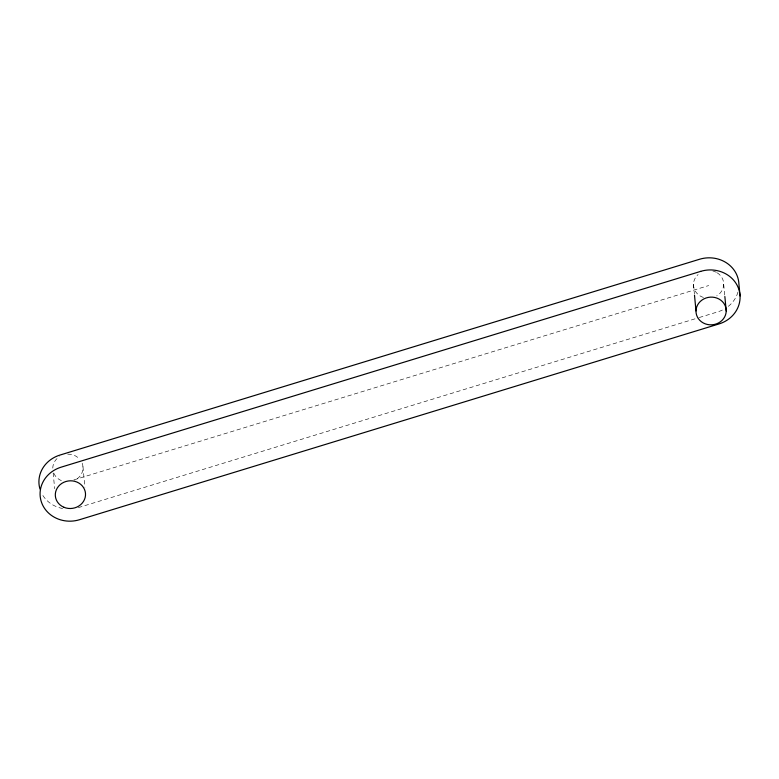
<?xml version="1.0" encoding="UTF-8"?>
<svg xmlns="http://www.w3.org/2000/svg" width="779" height="779" viewBox="0 0 779 779"><rect width="100%" height="100%" fill="white"/><g stroke="black" fill="none" stroke-linecap="round" stroke-linejoin="round"><path stroke-width="0.58" stroke-dasharray="3.9 2.92" d="M73.81 479.922L708.705 285.552M78.299 507.635L698.081 317.89M699.24 317.53L717.849 311.834A30.254 27.703 -5.4 0 0 724.042 309.214M723.701 284.393L724.85 296.507M693.476 284.277L694.391 293.965M82.973 466.718L84.911 487.303M53.167 472.96L54.657 488.706M62.661 508.521A30.254 27.703 -5.4 0 1 42.017 493.993M737.966 292.057A30.254 27.703 -5.4 0 1 727.742 306.799M82.155 463.193A15.132 13.856 -5.4 0 1 74.745 480.283M61.375 480.633A15.132 13.856 -5.4 0 1 53.644 472.853M52.777 468.121A15.132 13.856 -5.4 0 1 59.34 456.718M67.705 454.167A15.132 13.856 -5.4 0 1 79.779 459.279M717.245 272.845A15.132 13.856 -5.4 0 1 716.719 295.903M703.437 297.451A15.132 13.856 -5.4 0 1 698.12 274.49M712.804 270.965A15.132 13.856 -5.4 0 1 716.417 272.358"/><path stroke-width="1.17" d="M740.05 295.942L738.901 283.829A30.254 27.703 -5.4 0 0 699.552 259.261L60.012 455.053A30.254 27.703 -5.4 0 0 39.963 489.017M724.85 296.507L726.223 311.035A15.132 13.856 -5.4 0 1 703.271 322.954A15.132 13.856 -5.4 0 1 703.817 298.941A15.132 13.856 -5.4 0 1 726.223 311.035M694.498 295.173L695.988 310.918M700.701 271.365L61.151 467.166A30.254 27.703 -5.4 0 0 41.482 502.27A30.254 27.703 -5.4 0 0 79.448 519.739L718.988 323.947A30.254 27.703 -5.4 0 0 738.667 288.834A30.254 27.703 -5.4 0 0 700.701 271.365M63.897 507.265A15.132 13.856 -5.4 0 0 85.486 493.36A15.132 13.856 -5.4 0 0 61.862 483.36A15.132 13.856 -5.4 0 0 63.897 507.265"/></g></svg>
